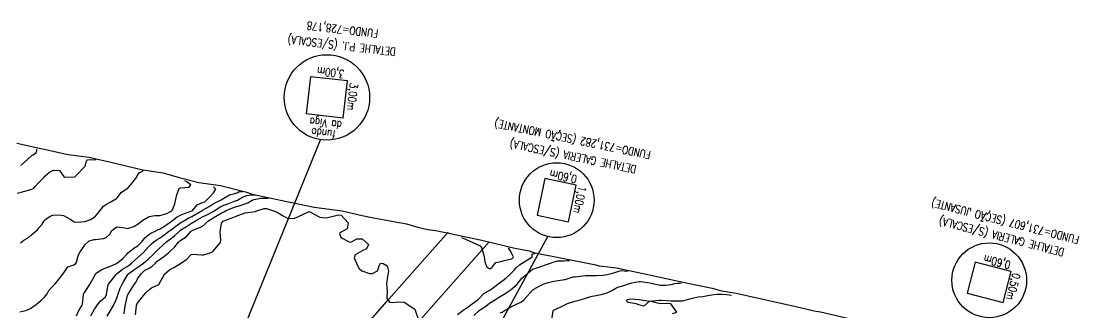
# Model space of a CAD drawing. Header units: metres. Extents: x 298520 to 308411, y 7433745 to 7450750.
# Drawn here: x 302415.1 to 302613.3, y 7441588.6 to 7441643.2 of the extents above; entities that cross this region are included whole.
import ezdxf

# ---------------------------------------------------------------- set-up
doc = ezdxf.new("R2010")
doc.units = ezdxf.units.M
doc.header["$LTSCALE"] = 10
doc.linetypes.add('CONTINUO', pattern=[0])
doc.linetypes.add('TRACEJADO', pattern=[8.7, 8, -0.7])
for name, color, linetype in [('Area', 45, 'Continuous'), ('Curvas de Nivel 1m', 11, 'Continuous'), ('Curvas de Nivel 5m', 15, 'Continuous'), ('TEXTO', 45, 'Continuous'), ('Vias Primárias', 230, 'Continuous')]:
    doc.layers.add(name, color=color, linetype=linetype)
doc.styles.add('ROMANS', font='romans', dxfattribs={"height": 0.2})

msp = doc.modelspace()

# ---------------------------------------------------------------- linework, layer by layer
at = {"layer": 'Area'}
msp.add_polyline3d([(302414.27, 7441620.31, 716.3), (302423.88, 7441618.23, 716.82), (302427.8, 7441617.72, 717.27), (302431.88, 7441616.77, 716.67), (302437.91, 7441615.32, 731.78), (302441.68, 7441614.81, 721.16), (302444.69, 7441613.93, 734.72), (302448.41, 7441612.99, 732.82), (302452.45, 7441612.4, 721.59), (302457.14, 7441611.2, 727.6), (302458.4, 7441610.81, 727.28), (302463.11, 7441609.76, 725.43), (302463.67, 7441609.68, 725.9), (302469.97, 7441608.34, 723.49), (302475.24, 7441607.69, 722.99), (302478.98, 7441606.8, 723.19), (302481.11, 7441606.35, 723.19), (302487.32, 7441605.24, 722.62), (302489.43, 7441604.63, 722.66), (302491.28, 7441604.19, 722.53), (302492.83, 7441604, 722.54), (302501.41, 7441602.2, 722.19), (302507.59, 7441600.7, 722.72), (302510.27, 7441600.17, 723.76), (302511.1, 7441599.85, 724.14), (302522.79, 7441597.54, 725.63), (302523.44, 7441597.36, 725.71), (302526.63, 7441597.01, 726.05), (302532.55, 7441595.75, 727.09), (302533.07, 7441595.65, 726.97), (302535.96, 7441595.03, 727.16), (302540.02, 7441594.11, 727.21), (302544.61, 7441593.2, 727.65), (302546.34, 7441592.69, 727.82), (302549.08, 7441592.24, 727.97), (302560.25, 7441589.8, 728.3), (302563.71, 7441588.95, 728.49), (302564.91, 7441588.79, 728.45), (302573.69, 7441586.69, 728.47)], dxfattribs=at)
at = {"layer": 'Curvas de Nivel 1m', "flags": 128}
for points, elevation in [([(302414.32, 7441610.97), (302415.1, 7441611.17), (302416.47, 7441611.52), (302417.11, 7441611.7), (302417.41, 7441611.84), (302417.68, 7441612.14), (302418.32, 7441612.94), (302419.14, 7441613.72), (302419.35, 7441613.91), (302419.54, 7441614.13), (302420.39, 7441614.88), (302421.15, 7441615.27), (302422.26, 7441615.2), (302423.07, 7441614.08), (302423.14, 7441614), (302423.24, 7441613.98), (302425.14, 7441614.06), (302427.08, 7441616.03), (302427.1, 7441616.09), (302427.32, 7441616.96), (302427.54, 7441617.24), (302428.06, 7441617.3), (302429.07, 7441617.23)], 716), ([(302414.99, 7441601.68), (302415.6, 7441602.17), (302416.46, 7441602.7), (302417.01, 7441603.15), (302417.54, 7441603.62), (302418.12, 7441604.14), (302418.55, 7441604.62), (302419.03, 7441605.18), (302419.4, 7441605.77), (302419.69, 7441606.12), (302420.5, 7441606.67), (302421.05, 7441606.84), (302422.22, 7441606.93), (302423.05, 7441606.81), (302424.38, 7441606.07), (302425.04, 7441605.64), (302425.55, 7441605.54), (302427.04, 7441605.7), (302428.15, 7441606.02), (302429.05, 7441606.65), (302429.66, 7441607.4), (302430.06, 7441608), (302430.53, 7441608.53), (302431.08, 7441608.9), (302431.78, 7441609.28), (302432.94, 7441609.96), (302433.09, 7441610.12), (302433.89, 7441611.16), (302435.11, 7441611.94), (302436, 7441613.06), (302436.71, 7441613.92), (302436.85, 7441614.22), (302437.26, 7441614.86), (302437.74, 7441615.05), (302437.95, 7441615.21)], 717), ([(302414.84, 7441588.75), (302415.98, 7441589.03), (302416.85, 7441589.38), (302417.9, 7441590.14), (302418.86, 7441590.98), (302419.47, 7441591.52), (302419.94, 7441592.12), (302420.25, 7441592.75), (302420.89, 7441593.48), (302421.22, 7441593.78), (302421.5, 7441594.1), (302422.92, 7441595.84), (302423.03, 7441595.98), (302423.08, 7441596.08), (302423.84, 7441597.17), (302424.95, 7441597.58), (302425.26, 7441597.75), (302425.49, 7441598.05), (302425.75, 7441599.27), (302426.14, 7441600.05), (302426.5, 7441600.52), (302426.99, 7441601.29), (302427.85, 7441602.03), (302428.74, 7441602.28), (302429, 7441602.32), (302430.51, 7441602.49), (302431, 7441602.66), (302431.68, 7441603.32), (302432.09, 7441603.97), (302433.03, 7441604.69), (302434.5, 7441604.48), (302435.03, 7441604.39), (302436.21, 7441604.75), (302437.04, 7441605.25), (302437.91, 7441605.91), (302439.05, 7441606.61), (302440.15, 7441606.79), (302441.05, 7441606.8), (302442.37, 7441607.17), (302443.06, 7441607.56), (302443.24, 7441607.66), (302443.47, 7441607.84), (302443.9, 7441609.01), (302444.07, 7441609.83), (302444.29, 7441610.64), (302444.7, 7441611.82), (302444.95, 7441611.98), (302446.56, 7441612.08), (302446.89, 7441612.54), (302446.22, 7441613.03), (302445.74, 7441613.29)], 718), ([(302425.45, 7441588.05), (302425.89, 7441589), (302426.52, 7441590.04), (302426.61, 7441590.29), (302426.76, 7441592.04), (302426.79, 7441592.12), (302426.88, 7441592.28), (302427.57, 7441593.35), (302428.04, 7441594.02), (302428.92, 7441595.57), (302429.05, 7441595.89), (302429.13, 7441596.01), (302430.21, 7441596.72), (302430.94, 7441596.98), (302431.68, 7441597.24), (302432.95, 7441597.84), (302433.03, 7441597.88), (302433.15, 7441597.96), (302434.15, 7441598.76), (302434.97, 7441599.64), (302435.11, 7441599.8), (302435.26, 7441599.94), (302436.23, 7441600.68), (302436.98, 7441601.12), (302437.76, 7441601.91), (302438.26, 7441602.64), (302439.01, 7441603.27), (302439.42, 7441603.48), (302440.21, 7441603.88), (302440.75, 7441604.15), (302441.03, 7441604.27), (302441.96, 7441604.78), (302443.04, 7441605.52), (302443.23, 7441605.65), (302443.45, 7441605.84), (302444.33, 7441606.54), (302445.05, 7441606.93), (302445.68, 7441607.19), (302447.06, 7441607.65), (302447.28, 7441607.8), (302448.08, 7441608.78), (302449.08, 7441609.21), (302449.48, 7441609.38), (302449.97, 7441609.76), (302450.48, 7441610.38), (302451.11, 7441611.01), (302451.55, 7441611.74), (302451.16, 7441612.13)], 719), ([(302431.2, 7441587.98), (302431.74, 7441588.87), (302432.4, 7441589.97), (302432.86, 7441590.89), (302433.14, 7441591.68), (302433.22, 7441591.96), (302433.64, 7441593.21), (302433.99, 7441593.95), (302434.33, 7441594.53), (302434.92, 7441595.47), (302435.11, 7441595.75), (302435.28, 7441595.94), (302436.23, 7441596.63), (302436.94, 7441597.11), (302437.42, 7441597.44), (302438.04, 7441597.9), (302438.96, 7441598.7), (302439.58, 7441599.27), (302440.22, 7441599.88), (302440.6, 7441600.25), (302440.98, 7441600.61), (302442.32, 7441601.85), (302442.69, 7441602.16), (302443, 7441602.39), (302443.82, 7441603.02), (302444.68, 7441603.82), (302444.86, 7441603.98), (302445.03, 7441604.09), (302446.1, 7441604.74), (302447.04, 7441605.35), (302447.73, 7441605.79), (302449.05, 7441606.54), (302449.86, 7441606.95), (302451.06, 7441607.57), (302451.36, 7441607.75), (302452.4, 7441608.4), (302453.08, 7441608.73), (302453.79, 7441609), (302455.09, 7441609.45), (302455.27, 7441609.52), (302455.62, 7441609.69), (302456.58, 7441610.21), (302457.39, 7441610.53), (302458.13, 7441610.66), (302459, 7441610.68)], 721), ([(302434.39, 7441588.39), (302434.6, 7441589.94), (302434.63, 7441590.16), (302434.87, 7441591.24), (302435, 7441591.81), (302435.05, 7441591.94), (302435.74, 7441593.08), (302436.32, 7441593.93), (302436.55, 7441594.28), (302436.91, 7441594.95), (302437.56, 7441595.91), (302438.29, 7441596.54), (302438.94, 7441596.89), (302439.6, 7441597.23), (302440.24, 7441597.88), (302440.58, 7441598.25), (302440.95, 7441598.52), (302441.78, 7441599.04), (302442.73, 7441599.84), (302442.98, 7441600.06), (302443.88, 7441600.93), (302444.6, 7441601.82), (302444.79, 7441602.02), (302445, 7441602.16), (302446.01, 7441602.81), (302446.89, 7441603.8), (302446.96, 7441603.86), (302447.02, 7441603.9), (302447.28, 7441604.05), (302449.03, 7441604.76), (302449.56, 7441605.25), (302450.05, 7441605.76), (302450.67, 7441606.13), (302451.05, 7441606.34), (302452.56, 7441607.23), (302453.06, 7441607.49), (302453.21, 7441607.57), (302453.49, 7441607.72), (302454.58, 7441608.2), (302455.07, 7441608.35), (302456.12, 7441608.65), (302457.08, 7441608.99), (302457.57, 7441609.19), (302458.38, 7441609.66), (302458.77, 7441609.82), (302460, 7441610.01), (302461.42, 7441610.05)], 722), ([(302436.54, 7441588.22), (302436.69, 7441589.92), (302436.72, 7441590.05), (302436.86, 7441590.36), (302438.07, 7441591.9), (302438.45, 7441592.33), (302438.89, 7441592.78), (302439.54, 7441593.24), (302440.9, 7441593.87), (302441.94, 7441595.85), (302442.93, 7441596.67), (302443.7, 7441597.07), (302444.94, 7441597.82), (302446.11, 7441598.65), (302446.97, 7441599.47), (302447.2, 7441599.57), (302448.97, 7441599.44), (302449.29, 7441599.44), (302450.34, 7441599.76), (302450.79, 7441599.93), (302450.98, 7441600.05), (302452.44, 7441601.73), (302452.54, 7441602.19), (302452.37, 7441603.73), (302452.66, 7441605.35), (302452.92, 7441605.72), (302453.04, 7441605.79), (302454.46, 7441606.3), (302455.05, 7441606.54), (302455.88, 7441606.87), (302457.06, 7441607.27), (302458.98, 7441607.57), (302459.06, 7441607.59), (302459.11, 7441607.6), (302459.26, 7441607.65), (302460.63, 7441608.08), (302461.07, 7441608.13), (302462.56, 7441607.62), (302463.06, 7441607.39), (302464.19, 7441606.73), (302465.05, 7441606.23), (302466.34, 7441606.28), (302467.05, 7441606.59), (302469.06, 7441607.53), (302471.05, 7441606.5), (302472.19, 7441606.36), (302473.05, 7441606.55), (302474.53, 7441606.94), (302475.06, 7441606.84), (302476.38, 7441605.45), (302476.18, 7441604.3), (302475.03, 7441603.69), (302474.77, 7441603.46), (302475.01, 7441602.7), (302476.66, 7441601.78), (302477, 7441601.84), (302478.01, 7441602.42), (302479.01, 7441602.45), (302480.2, 7441601.4), (302479.81, 7441600.58), (302478.98, 7441600.16), (302477.69, 7441599.43), (302477.52, 7441598.87), (302478.14, 7441597.42), (302478.43, 7441596.9), (302478.93, 7441596.42), (302480.36, 7441595.97), (302480.93, 7441595.94), (302481.87, 7441596.44), (302482.19, 7441597.38), (302482.46, 7441597.86), (302482.95, 7441597.8), (302483.67, 7441597.36), (302483.95, 7441596.37), (302483.75, 7441595.36), (302483.54, 7441593.99), (302483.59, 7441593.36), (302483.67, 7441592.58), (302483.6, 7441591.36), (302484.1, 7441590.59), (302484.86, 7441590.51), (302485.55, 7441590.65), (302486.87, 7441590.61), (302488.85, 7441589.3), (302489.54, 7441587.29)], 723), ([(302497.61, 7441602.67), (302498.37, 7441602.34), (302501.1, 7441601.15), (302501.35, 7441600.79), (302501.85, 7441599.14), (302502, 7441598.1), (302502.33, 7441597.14), (302502.94, 7441596.84), (302503.39, 7441597.12), (302504.06, 7441598.01), (302504.96, 7441598.19), (302505.7, 7441598.36), (302506.97, 7441598.67), (302507.25, 7441598.8), (302507.37, 7441599.08), (302506.71, 7441600.22), (302506.48, 7441600.59), (302506.48, 7441600.71), (302506.61, 7441600.76)], 722), ([(302496.84, 7441588.28), (302497.37, 7441588.67), (302498.11, 7441589.19), (302498.56, 7441589.48), (302498.86, 7441589.68), (302500.82, 7441591.15), (302500.85, 7441591.18), (302500.87, 7441591.21), (302501.82, 7441592.2), (302502.9, 7441592.84), (302503.08, 7441592.94), (302503.34, 7441593.12), (302504.91, 7441594.3), (302505.38, 7441594.64), (302505.94, 7441595.09), (302506.46, 7441595.56), (302506.93, 7441595.99), (302507.46, 7441596.55), (302507.93, 7441597.07), (302508.47, 7441597.55), (302508.96, 7441597.9), (302509.67, 7441598.34), (302510.82, 7441599.03), (302510.84, 7441599.08), (302510.88, 7441599.56), (302511.39, 7441599.74)], 723), ([(302499.9, 7441588.1), (302500.85, 7441588.97), (302500.95, 7441589.05), (302501.1, 7441589.15), (302502.15, 7441589.84), (302502.87, 7441590.38), (302503.98, 7441591.11), (302504.55, 7441591.44), (302504.88, 7441591.64), (302505.78, 7441592.2), (302506.89, 7441592.97), (302506.95, 7441593.02), (302507.04, 7441593.08), (302508.03, 7441593.94), (302508.9, 7441595.06), (302509.16, 7441595.29), (302510.94, 7441596.74), (302511.12, 7441596.84), (302511.71, 7441597.02), (302512.64, 7441597.32), (302512.95, 7441597.43), (302514.1, 7441597.84), (302514.96, 7441598.11), (302515.65, 7441598.29), (302516.23, 7441598.33), (302516.84, 7441598.33), (302517.37, 7441598.35), (302517.83, 7441598.37)], 724), ([(302514.55, 7441587.27), (302514.77, 7441588.99), (302514.79, 7441589.05), (302514.85, 7441589.09), (302515.02, 7441589.15), (302516.86, 7441589.99), (302517.49, 7441590.33), (302518.87, 7441590.76), (302519.65, 7441590.93), (302520.88, 7441591.33), (302522.09, 7441591.68), (302522.88, 7441591.85), (302523.76, 7441592.01), (302524.89, 7441592.34), (302525.92, 7441592.85), (302526.54, 7441593.2), (302526.9, 7441593.36), (302528.02, 7441593.72), (302528.91, 7441594.03), (302529.52, 7441594.21), (302530.92, 7441594.46), (302531.24, 7441594.46), (302532.91, 7441594.17), (302533.67, 7441594), (302534.91, 7441593.78), (302535.88, 7441593.76), (302536.91, 7441593.91), (302537.57, 7441594.06), (302538.08, 7441594.12), (302538.54, 7441594.16), (302538.84, 7441594.22)], 726), ([(302537.13, 7441588.43), (302537.97, 7441588.71), (302536.87, 7441590.26), (302536.47, 7441590.32), (302534.87, 7441590.28), (302532.87, 7441590.77), (302531.8, 7441589.85), (302530.87, 7441590.11), (302530.32, 7441590.26), (302528.87, 7441590.51), (302528.53, 7441590.82), (302528.65, 7441591.05), (302528.88, 7441591.14), (302529.26, 7441591.2), (302530.88, 7441591.11), (302532.87, 7441590.77), (302534.65, 7441590.98), (302534.88, 7441590.96), (302535.06, 7441590.93), (302536.87, 7441590.82), (302538.77, 7441590.8), (302538.87, 7441590.82), (302539.04, 7441590.86), (302540.88, 7441591.36), (302541.98, 7441591.56), (302542.88, 7441591.66), (302543.73, 7441591.8), (302544.89, 7441592), (302545.44, 7441592.07), (302545.92, 7441592.1), (302546.49, 7441592.08), (302547.34, 7441591.99), (302548.22, 7441591.92)], 727)]:
    msp.add_lwpolyline(points, dxfattribs=dict(at, elevation=elevation))
at = {"layer": 'Curvas de Nivel 5m', "flags": 128}
for points, elevation in [([(302415.08, 7441616.18), (302415.12, 7441616.22), (302415.16, 7441616.27), (302416.23, 7441617.22), (302417.18, 7441618.06), (302417.23, 7441618.1), (302417.31, 7441618.15), (302417.87, 7441618.59), (302418.05, 7441618.93), (302418.01, 7441619.18)], 715), ([(302428.16, 7441588.02), (302428.85, 7441589.29), (302429.12, 7441589.73), (302429.31, 7441590.01), (302430.02, 7441590.84), (302430.87, 7441591.56), (302431.1, 7441591.99), (302431.31, 7441593.57), (302431.47, 7441593.98), (302432.92, 7441595.76), (302433, 7441595.88), (302433.07, 7441595.96), (302434.1, 7441596.78), (302434.94, 7441597.28), (302435.36, 7441597.53), (302435.85, 7441597.93), (302436.41, 7441598.47), (302436.96, 7441598.96), (302438.01, 7441599.9), (302438.98, 7441600.94), (302439.45, 7441601.43), (302439.98, 7441601.88), (302440.58, 7441602.29), (302441, 7441602.55), (302441.78, 7441603.08), (302442.79, 7441603.84), (302443.02, 7441604.01), (302444.06, 7441604.8), (302445.04, 7441605.48), (302445.25, 7441605.61), (302445.57, 7441605.81), (302446.52, 7441606.34), (302447.05, 7441606.61), (302449.03, 7441607.74), (302449.06, 7441607.76), (302449.09, 7441607.77), (302450.34, 7441608.49), (302451.08, 7441608.95), (302451.59, 7441609.23), (302452.59, 7441609.73), (302453.1, 7441610.05), (302454.14, 7441610.67), (302455.11, 7441610.93), (302455.67, 7441611.13), (302455.97, 7441611.26), (302456.26, 7441611.3), (302456.59, 7441611.31)], 720), ([(302504.84, 7441588.56), (302505.21, 7441588.73), (302505.82, 7441589.09), (302506.46, 7441589.48), (302506.86, 7441589.7), (302507.8, 7441590.13), (302508.87, 7441590.66), (302509.38, 7441591.05), (302510.89, 7441592.8), (302511.01, 7441592.91), (302511.17, 7441593.03), (302512.28, 7441593.64), (302512.91, 7441593.94), (302513.69, 7441594.22), (302514.92, 7441594.49), (302515.34, 7441594.56), (302516.92, 7441594.82), (302517.04, 7441594.84), (302517.43, 7441594.95), (302518.56, 7441595.31), (302518.93, 7441595.35), (302519.38, 7441595.39), (302520.93, 7441595.56), (302522.25, 7441595.58), (302522.93, 7441595.58), (302524.16, 7441595.65), (302524.93, 7441595.74), (302526.14, 7441596.06), (302526.94, 7441596.33), (302527.33, 7441596.45), (302527.65, 7441596.48), (302528.07, 7441596.45), (302528.58, 7441596.41), (302528.87, 7441596.43)], 725)]:
    msp.add_lwpolyline(points, dxfattribs=dict(at, elevation=elevation))
at = {"layer": 'TEXTO', "linetype": 'CONTINUO'}
msp.add_lwpolyline([(302475.46, 7441625.02), (302476.26, 7441631.97), (302469.31, 7441632.77), (302468.51, 7441625.82)], dxfattribs=at)
at = {"layer": 'TEXTO', "linetype": 'TRACEJADO', "flags": 128}
msp.add_lwpolyline([(302475.46, 7441625.02), (302468.51, 7441625.82)], dxfattribs=at)
at = {"layer": 'TEXTO', "linetype": 'CONTINUO'}
for points in [[(302511.81, 7441606.84), (302517.69, 7441605.62), (302519.11, 7441612.48), (302513.23, 7441613.69)], [(302599.15, 7441590.52), (302600.64, 7441596.33), (302593.85, 7441598.07), (302592.37, 7441592.25)]]:
    msp.add_lwpolyline(points, close=True, dxfattribs=at)
for points in [[(302390.89, 7441423.98, 0), (302471.2, 7441620.98, 0)], [(302416.33, 7441424.37, 0), (302513.78, 7441602.86, 0)]]:
    msp.add_polyline3d(points, dxfattribs=at)
for centre, radius in [((302472.39, 7441628.89), 8), ((302515.46, 7441609.66), 7), ((302596.51, 7441594.68), 7)]:
    msp.add_circle(centre, radius, dxfattribs=at)
at = {"layer": 'Vias Primárias', "elevation": 748.08}
msp.add_lwpolyline([(302410.1, 7441509.37, 0.122765), (302420.7, 7441518.15), (302425.38, 7441523.79), (302439.1, 7441539.9), (302450.11, 7441552.57), (302470.59, 7441575.81), (302483.97, 7441591.13), (302495.09, 7441603.65)], format="xyb", dxfattribs=at)
at = {"layer": 'Vias Primárias', "elevation": 722.31}
msp.add_lwpolyline([(302502.77, 7441601.87), (302486.24, 7441583.13), (302464.07, 7441558.09), (302448.39, 7441540.28), (302437.27, 7441527.17), (302424.82, 7441512.25), (302413.24, 7441497.67)], dxfattribs=at)

# ---------------------------------------------------------------- texts
at = {"layer": 'TEXTO', "style": 'ROMANS', "width": 0.8}
for s, rotation, p in [('FUNDO=728,178', 173.4429, (302482.05, 7441641.56)), ('DETALHE P.I. (S/ESCALA)', 173.4429, (302485.35, 7441638.15)), ('3,00m', 173.4429, (302475.71, 7441633.98)), ('3,00m', 263.4429, (302476.72, 7441631.67)), ('da Viga', 173.4429, (302475.25, 7441624.41)), ('FUNDO=731,282 (SEÇÃO MONTANTE)', 168.3102, (302533.18, 7441618.8)), ('fundo', 173.4429, (302474.04, 7441622.65)), ('DETALHE GALERIA (S/ESCALA)', 168.3102, (302530.47, 7441616.13)), ('0,60m', 168.3102, (302519.35, 7441614.28)), ('1,00m', 258.3102, (302519.59, 7441612.41)), ('FUNDO=731,607 (SEÇÃO JUSANTE)', 165.6461, (302613.51, 7441602.9)), ('DETALHE GALERIA (S/ESCALA)', 165.6461, (302610.7, 7441600.59)), ('0,60m', 165.6461, (302600.63, 7441598.18)), ('0,50m', 255.6461, (302600.94, 7441596.16))]:
    msp.add_text(s, height=1.5, rotation=rotation, dxfattribs=at).set_placement(p)

doc.saveas('drawing.dxf')
